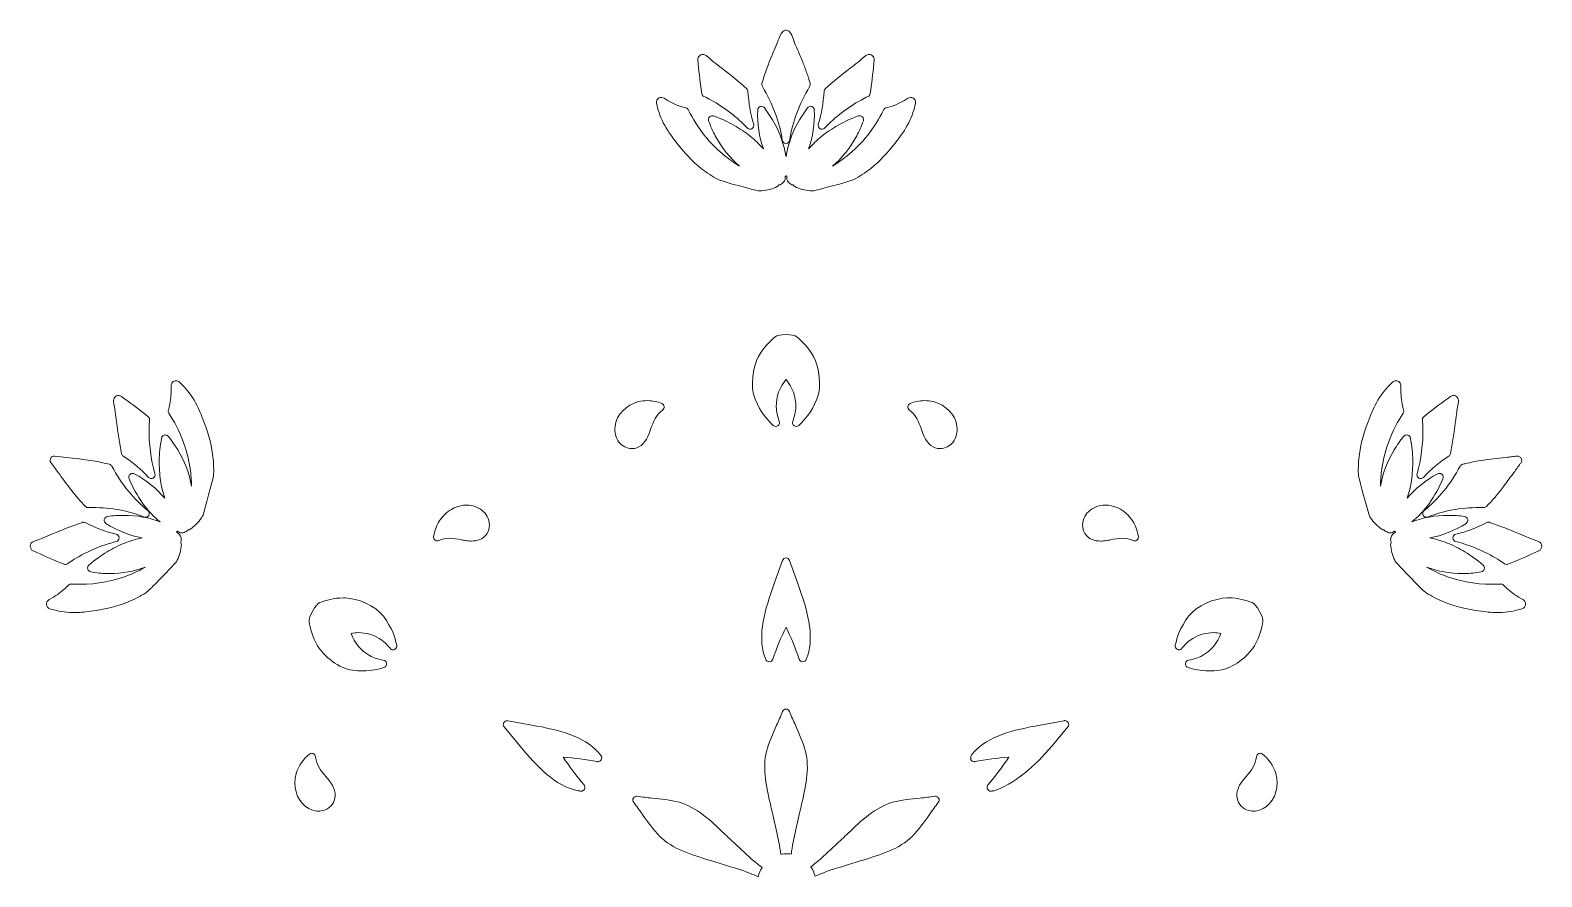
# Model space of a CAD drawing. Header units: inches. Extents: x 0 to 3117, y -2796 to 0.
# Drawn here: x 2245 to 3017, y -1562 to -1130 of the extents above; entities that cross this region are included whole.
import ezdxf

# ---------------------------------------------------------------- set-up
doc = ezdxf.new("R2010")
doc.units = ezdxf.units.IN
doc.header["$MEASUREMENT"] = 0
doc.layers.add('9', color=7, linetype='Continuous')

# ---------------------------------------------------------------- blocks, each defined once
blk = doc.blocks.new('block 4')
at = {"layer": '9', "lineweight": 0}
for points, knots in [([(2618.71, -1156.83), (2620.16, -1151.53), (2622.14, -1146.51), (2623.71, -1142.74), (2624.12, -1141.76), (2624.55, -1140.79), (2624.98, -1139.83), (2625.69, -1138.23), (2626.42, -1136.58), (2627.01, -1134.95), (2627.01, -1134.95), (2627.08, -1134.74), (2627.08, -1134.74), (2628.12, -1131.82), (2628.97, -1130.16), (2630.48, -1129.73), (2630.65, -1129.69), (2630.91, -1129.65), (2631.09, -1129.65), (2633.23, -1129.65), (2634.09, -1132.3), (2634.92, -1134.86), (2635.01, -1135.11), (2635.07, -1135.31), (2635.11, -1135.42), (2635.71, -1136.87), (2636.34, -1138.31), (2636.97, -1139.76), (2637.84, -1141.74), (2638.74, -1143.79), (2639.55, -1145.86), (2640.33, -1147.83), (2641, -1149.63), (2641.6, -1151.37), (2641.92, -1152.3), (2642.22, -1153.23), (2642.51, -1154.16), (2642.54, -1154.24), (2642.59, -1154.38), (2642.65, -1154.54), (2643.25, -1156.08), (2643.72, -1157.3), (2643.07, -1158.37), (2637.72, -1167.17), (2634.2, -1176.62), (2632.91, -1185.7), (2632.77, -1186.66), (2631.96, -1187.37), (2631, -1187.37), (2630.04, -1187.37), (2629.23, -1186.66), (2629.09, -1185.7), (2627.8, -1176.62), (2624.28, -1167.17), (2618.92, -1158.37), (2618.64, -1157.91), (2618.57, -1157.35), (2618.71, -1156.83)], [0, 0, 0, 0, 1, 1, 1, 2, 2, 2, 3, 3, 3, 4, 4, 4, 5, 5, 5, 6, 6, 6, 7, 7, 7, 8, 8, 8, 9, 9, 9, 10, 10, 10, 11, 11, 11, 12, 12, 12, 13, 13, 13, 14, 14, 14, 15, 15, 15, 16, 16, 16, 17, 17, 17, 18, 18, 18, 19, 19, 19, 19]), ([(2586.62, -1142.84), (2587.1, -1142.3), (2587.79, -1141.99), (2588.52, -1141.99), (2589.13, -1141.99), (2589.73, -1142.21), (2590.21, -1142.61), (2592.84, -1144.8), (2595.61, -1146.98), (2598.3, -1149.08), (2602.55, -1152.42), (2606.95, -1155.86), (2610.96, -1159.52), (2611.34, -1159.87), (2611.57, -1160.35), (2611.59, -1160.87), (2611.89, -1166.63), (2612.86, -1172.28), (2614.5, -1177.64), (2614.77, -1178.5), (2614.41, -1179.43), (2613.64, -1179.89), (2613.34, -1180.07), (2613, -1180.16), (2612.66, -1180.16), (2612.15, -1180.16), (2611.65, -1179.96), (2611.27, -1179.56), (2606.03, -1174.04), (2599.61, -1169.09), (2592.72, -1165.27), (2591.5, -1164.59), (2590.32, -1164), (2589.13, -1163.45), (2588.54, -1163.18), (2588.13, -1162.64), (2588.02, -1162), (2587.18, -1156.92), (2586.67, -1151.8), (2586.18, -1146.85), (2586.18, -1146.85), (2585.98, -1144.83), (2585.98, -1144.83), (2585.91, -1144.1), (2586.14, -1143.38), (2586.62, -1142.84)], [0, 0, 0, 0, 1, 1, 1, 2, 2, 2, 3, 3, 3, 4, 4, 4, 5, 5, 5, 6, 6, 6, 7, 7, 7, 8, 8, 8, 9, 9, 9, 10, 10, 10, 11, 11, 11, 12, 12, 12, 13, 13, 13, 14, 14, 14, 15, 15, 15, 15]), ([(2647.49, -1177.64), (2649.13, -1172.28), (2650.11, -1166.63), (2650.4, -1160.87), (2650.43, -1160.35), (2650.66, -1159.87), (2651.04, -1159.52), (2655.05, -1155.86), (2659.45, -1152.41), (2663.7, -1149.08), (2666.39, -1146.98), (2669.16, -1144.8), (2671.79, -1142.61), (2672.27, -1142.21), (2672.87, -1141.99), (2673.48, -1141.99), (2674.21, -1141.99), (2674.9, -1142.3), (2675.38, -1142.84), (2675.86, -1143.38), (2676.09, -1144.1), (2676.01, -1144.83), (2676.01, -1144.83), (2675.81, -1146.86), (2675.81, -1146.86), (2675.32, -1151.81), (2674.82, -1156.92), (2673.97, -1162), (2673.87, -1162.64), (2673.45, -1163.18), (2672.87, -1163.45), (2671.68, -1164), (2670.5, -1164.59), (2669.29, -1165.26), (2662.39, -1169.09), (2655.97, -1174.04), (2650.73, -1179.56), (2650.35, -1179.96), (2649.85, -1180.16), (2649.33, -1180.16), (2649, -1180.16), (2648.66, -1180.07), (2648.36, -1179.89), (2647.59, -1179.43), (2647.23, -1178.5), (2647.49, -1177.64)], [0, 0, 0, 0, 1, 1, 1, 2, 2, 2, 3, 3, 3, 4, 4, 4, 5, 5, 5, 6, 6, 6, 7, 7, 7, 8, 8, 8, 9, 9, 9, 10, 10, 10, 11, 11, 11, 12, 12, 12, 13, 13, 13, 14, 14, 14, 15, 15, 15, 15]), ([(2630.65, -1205.03), (2630.61, -1206.01), (2630.16, -1206.91), (2629.38, -1207.57), (2629.11, -1207.8), (2628.82, -1208.01), (2628.53, -1208.21), (2628.24, -1208.42), (2627.91, -1208.54), (2627.56, -1208.56), (2627.49, -1208.57), (2627.41, -1208.57), (2627.34, -1208.58), (2627.16, -1208.94), (2626.86, -1209.25), (2626.48, -1209.44), (2624.18, -1210.61), (2621.45, -1211.34), (2618.61, -1211.56), (2618.03, -1211.6), (2617.43, -1211.63), (2616.83, -1211.64), (2607.32, -1209.16), (2597.85, -1206.62), (2596.4, -1205.83), (2593.42, -1204.22), (2590.57, -1202.35), (2587.91, -1200.29), (2583.28, -1196.68), (2579.06, -1192.24), (2574.24, -1185.91), (2572.59, -1183.75), (2570.19, -1180.47), (2568.36, -1176.87), (2566.54, -1173.32), (2565.57, -1169.78), (2564.93, -1167.09), (2564.75, -1166.32), (2564.92, -1165.53), (2565.39, -1164.92), (2565.88, -1164.31), (2566.6, -1163.95), (2567.39, -1163.95), (2567.9, -1163.95), (2568.39, -1164.1), (2568.82, -1164.38), (2571.59, -1166.16), (2574.27, -1167.5), (2576.8, -1168.35), (2577.92, -1168.74), (2579.04, -1169.06), (2580, -1169.32), (2580.53, -1169.46), (2580.99, -1169.87), (2581.23, -1170.37), (2585.74, -1179.57), (2592.23, -1187.72), (2600.02, -1193.96), (2602.36, -1195.85), (2604.81, -1197.53), (2607.32, -1199), (2602.43, -1194.85), (2598.14, -1189.6), (2594.91, -1183.59), (2593.62, -1181.21), (2592.5, -1178.69), (2591.49, -1175.87), (2591.24, -1175.16), (2591.41, -1174.37), (2591.94, -1173.83), (2592.31, -1173.46), (2592.8, -1173.26), (2593.31, -1173.26), (2593.52, -1173.26), (2593.74, -1173.3), (2593.95, -1173.37), (2597.89, -1174.79), (2601.3, -1176.33), (2604.4, -1178.08), (2607.35, -1179.75), (2610.17, -1181.67), (2612.78, -1183.77), (2615.17, -1185.71), (2617.29, -1187.74), (2619.44, -1190.13), (2619.44, -1190.14), (2619.44, -1190.14), (2619.44, -1190.14), (2617.28, -1184.07), (2616.27, -1177.28), (2616.54, -1170.33), (2616.57, -1169.51), (2617.11, -1168.79), (2617.88, -1168.55), (2618.07, -1168.49), (2618.27, -1168.46), (2618.46, -1168.46), (2619.06, -1168.46), (2619.63, -1168.73), (2620, -1169.22), (2625.99, -1177.18), (2629.8, -1185.94), (2631, -1194.26), (2632.2, -1185.94), (2636, -1177.18), (2642, -1169.22), (2642.37, -1168.73), (2642.94, -1168.46), (2643.53, -1168.46), (2643.73, -1168.46), (2643.92, -1168.49), (2644.11, -1168.55), (2644.89, -1168.79), (2645.43, -1169.51), (2645.46, -1170.33), (2645.72, -1177.28), (2644.72, -1184.07), (2642.55, -1190.14), (2644.71, -1187.73), (2646.83, -1185.71), (2649.22, -1183.77), (2651.82, -1181.67), (2654.64, -1179.75), (2657.6, -1178.08), (2660.69, -1176.33), (2664.11, -1174.79), (2668.05, -1173.37), (2668.26, -1173.3), (2668.47, -1173.26), (2668.69, -1173.26), (2669.2, -1173.26), (2669.69, -1173.46), (2670.06, -1173.83), (2670.58, -1174.37), (2670.76, -1175.16), (2670.51, -1175.87), (2669.5, -1178.68), (2668.38, -1181.21), (2667.09, -1183.58), (2663.86, -1189.59), (2659.57, -1194.85), (2654.68, -1199), (2657.19, -1197.53), (2659.63, -1195.85), (2661.98, -1193.96), (2669.77, -1187.72), (2676.26, -1179.56), (2680.76, -1170.37), (2680.77, -1170.37), (2680.77, -1170.36), (2680.77, -1170.36), (2681.01, -1169.85), (2681.46, -1169.47), (2682, -1169.32), (2682.96, -1169.06), (2684.08, -1168.74), (2685.21, -1168.35), (2687.73, -1167.5), (2690.41, -1166.16), (2693.17, -1164.38), (2693.61, -1164.1), (2694.1, -1163.95), (2694.61, -1163.95), (2695.4, -1163.95), (2696.12, -1164.31), (2696.6, -1164.92), (2697.08, -1165.53), (2697.25, -1166.31), (2697.07, -1167.1), (2696.43, -1169.78), (2695.45, -1173.32), (2693.64, -1176.87), (2691.81, -1180.48), (2689.41, -1183.76), (2687.76, -1185.91), (2682.94, -1192.24), (2678.72, -1196.68), (2674.09, -1200.29), (2671.43, -1202.35), (2668.57, -1204.22), (2665.6, -1205.83), (2664.15, -1206.62), (2654.59, -1209.16), (2644.96, -1211.63), (2644.43, -1211.62), (2643.91, -1211.6), (2643.4, -1211.56), (2640.55, -1211.34), (2637.82, -1210.61), (2635.51, -1209.44), (2635.13, -1209.25), (2634.84, -1208.94), (2634.66, -1208.58), (2634.58, -1208.57), (2634.51, -1208.57), (2634.44, -1208.56), (2634.09, -1208.54), (2633.76, -1208.42), (2633.47, -1208.21), (2633.18, -1208.01), (2632.89, -1207.8), (2632.62, -1207.57), (2631.84, -1206.91), (2631.39, -1206.01), (2631.35, -1205.03), (2631.34, -1204.79), (2631.36, -1204.56), (2631.39, -1204.33), (2631.24, -1204.19), (2631.1, -1204.03), (2631, -1203.85), (2630.89, -1204.03), (2630.76, -1204.19), (2630.6, -1204.33), (2630.64, -1204.56), (2630.66, -1204.79), (2630.65, -1205.03)], [0, 0, 0, 0, 1, 1, 1, 2, 2, 2, 3, 3, 3, 4, 4, 4, 5, 5, 5, 6, 6, 6, 7, 7, 7, 8, 8, 8, 9, 9, 9, 10, 10, 10, 11, 11, 11, 12, 12, 12, 13, 13, 13, 14, 14, 14, 15, 15, 15, 16, 16, 16, 17, 17, 17, 18, 18, 18, 19, 19, 19, 20, 20, 20, 21, 21, 21, 22, 22, 22, 23, 23, 23, 24, 24, 24, 25, 25, 25, 26, 26, 26, 27, 27, 27, 28, 28, 28, 29, 29, 29, 30, 30, 30, 31, 31, 31, 32, 32, 32, 33, 33, 33, 34, 34, 34, 35, 35, 35, 36, 36, 36, 37, 37, 37, 38, 38, 38, 39, 39, 39, 40, 40, 40, 41, 41, 41, 42, 42, 42, 43, 43, 43, 44, 44, 44, 45, 45, 45, 46, 46, 46, 47, 47, 47, 48, 48, 48, 49, 49, 49, 50, 50, 50, 51, 51, 51, 52, 52, 52, 53, 53, 53, 54, 54, 54, 55, 55, 55, 56, 56, 56, 57, 57, 57, 58, 58, 58, 59, 59, 59, 60, 60, 60, 61, 61, 61, 62, 62, 62, 63, 63, 63, 64, 64, 64, 65, 65, 65, 66, 66, 66, 67, 67, 67, 68, 68, 68, 69, 69, 69, 70, 70, 70, 71, 71, 71, 72, 72, 72, 72]), ([(2627.56, -1329.08), (2627.9, -1329.93), (2627.62, -1330.9), (2626.87, -1331.42), (2626.54, -1331.65), (2626.16, -1331.76), (2625.78, -1331.76), (2625.3, -1331.76), (2624.82, -1331.58), (2624.46, -1331.23), (2621.42, -1328.35), (2618.21, -1324.95), (2615.26, -1317.95), (2612.54, -1311.5), (2614.05, -1301.6), (2617, -1296.13), (2619.66, -1291.2), (2622.87, -1288.36), (2625.45, -1286.08), (2627.21, -1284.51), (2634.79, -1284.51), (2636.55, -1286.08), (2639.13, -1288.36), (2642.34, -1291.2), (2645, -1296.13), (2647.95, -1301.6), (2649.46, -1311.5), (2646.74, -1317.95), (2643.78, -1324.95), (2640.58, -1328.35), (2637.54, -1331.23), (2637.17, -1331.58), (2636.7, -1331.76), (2636.22, -1331.76), (2635.84, -1331.76), (2635.46, -1331.65), (2635.13, -1331.42), (2634.38, -1330.9), (2634.09, -1329.92), (2634.44, -1329.08), (2635.4, -1326.7), (2635.92, -1324.25), (2635.98, -1321.79), (2636.1, -1316.72), (2634.29, -1311.66), (2631, -1307.84), (2627.71, -1311.66), (2625.9, -1316.72), (2626.02, -1321.79), (2626.08, -1324.25), (2626.59, -1326.7), (2627.56, -1329.08)], [0, 0, 0, 0, 1, 1, 1, 2, 2, 2, 3, 3, 3, 4, 4, 4, 5, 5, 5, 6, 6, 6, 7, 7, 7, 8, 8, 8, 9, 9, 9, 10, 10, 10, 11, 11, 11, 12, 12, 12, 13, 13, 13, 14, 14, 14, 15, 15, 15, 16, 16, 16, 17, 17, 17, 17]), ([(2332.62, -1378.39), (2331, -1380.77), (2329.01, -1382.79), (2326.86, -1384.23), (2326.54, -1384.44), (2326.17, -1384.55), (2325.8, -1384.55), (2325.76, -1384.55), (2325.73, -1384.55), (2325.69, -1384.55), (2325.65, -1384.61), (2325.61, -1384.67), (2325.57, -1384.74), (2325.37, -1385.03), (2325.1, -1385.26), (2324.78, -1385.41), (2324.46, -1385.56), (2324.13, -1385.7), (2323.8, -1385.83), (2323.4, -1385.98), (2322.98, -1386.06), (2322.56, -1386.06), (2321.77, -1386.06), (2321.02, -1385.77), (2320.43, -1385.27), (2320.23, -1385.34), (2320.02, -1385.38), (2319.81, -1385.38), (2319.91, -1385.57), (2319.98, -1385.77), (2320.02, -1385.98), (2321.14, -1386.4), (2321.97, -1387.39), (2322.19, -1388.66), (2322.25, -1389.01), (2322.28, -1389.37), (2322.31, -1389.73), (2322.35, -1390.08), (2322.28, -1390.43), (2322.13, -1390.75), (2322.1, -1390.82), (2322.07, -1390.89), (2322.03, -1390.95), (2322.25, -1391.29), (2322.37, -1391.7), (2322.34, -1392.13), (2322.19, -1394.73), (2321.45, -1397.48), (2320.22, -1400.08), (2320.1, -1400.35), (2319.95, -1400.61), (2319.81, -1400.87), (2312.89, -1408.2), (2305.67, -1415.74), (2304.21, -1416.65), (2301.34, -1418.45), (2298.31, -1420.02), (2295.21, -1421.31), (2289.8, -1423.56), (2283.89, -1425.03), (2276.05, -1426.09), (2272.68, -1426.54), (2269.94, -1426.76), (2267.41, -1426.76), (2266.73, -1426.76), (2266.04, -1426.74), (2265.37, -1426.71), (2261.41, -1426.52), (2257.9, -1425.6), (2255.26, -1424.82), (2254.27, -1424.52), (2253.57, -1423.66), (2253.47, -1422.63), (2253.38, -1421.57), (2253.94, -1420.56), (2254.89, -1420.06), (2257.8, -1418.53), (2260.28, -1416.85), (2262.28, -1415.07), (2263.17, -1414.28), (2264.01, -1413.45), (2264.71, -1412.75), (2265.07, -1412.39), (2265.56, -1412.18), (2266.07, -1412.18), (2266.08, -1412.18), (2266.21, -1412.19), (2266.23, -1412.19), (2267.68, -1412.29), (2269.15, -1412.33), (2270.61, -1412.33), (2279.29, -1412.33), (2288.02, -1410.68), (2295.85, -1407.55), (2298.68, -1406.42), (2301.39, -1405.1), (2303.95, -1403.61), (2298.3, -1405.7), (2292.06, -1406.85), (2285.71, -1406.85), (2285.27, -1406.85), (2284.83, -1406.85), (2284.4, -1406.83), (2281.71, -1406.78), (2278.99, -1406.49), (2276.07, -1405.97), (2275.34, -1405.83), (2274.75, -1405.28), (2274.55, -1404.56), (2274.36, -1403.83), (2274.6, -1403.05), (2275.16, -1402.57), (2278.34, -1399.83), (2281.37, -1397.61), (2284.42, -1395.78), (2287.33, -1394.03), (2290.38, -1392.52), (2293.49, -1391.29), (2296.35, -1390.17), (2299.15, -1389.32), (2302.27, -1388.64), (2302.28, -1388.64), (2302.28, -1388.64), (2302.28, -1388.64), (2295.99, -1387.5), (2289.67, -1384.98), (2283.85, -1381.28), (2283.16, -1380.84), (2282.82, -1380.01), (2282.99, -1379.21), (2283.17, -1378.41), (2283.82, -1377.8), (2284.63, -1377.7), (2287.35, -1377.35), (2290.09, -1377.17), (2292.77, -1377.17), (2299.67, -1377.17), (2306.02, -1378.32), (2311.52, -1380.54), (2305.02, -1375.33), (2299.44, -1367.64), (2295.63, -1358.45), (2295.32, -1357.69), (2295.51, -1356.81), (2296.11, -1356.26), (2296.47, -1355.92), (2296.94, -1355.75), (2297.41, -1355.75), (2297.72, -1355.75), (2298.02, -1355.82), (2298.31, -1355.97), (2304.4, -1359.21), (2309.72, -1363.49), (2313.84, -1368.42), (2312.85, -1365.33), (2312.18, -1362.46), (2311.71, -1359.4), (2311.21, -1356.07), (2310.98, -1352.65), (2311.02, -1349.22), (2311.07, -1345.64), (2311.46, -1341.88), (2312.21, -1337.73), (2312.35, -1336.99), (2312.89, -1336.39), (2313.61, -1336.2), (2313.78, -1336.16), (2313.94, -1336.13), (2314.11, -1336.13), (2314.67, -1336.13), (2315.21, -1336.38), (2315.58, -1336.83), (2317.49, -1339.12), (2319.1, -1341.36), (2320.48, -1343.67), (2324.02, -1349.51), (2326.38, -1355.89), (2327.5, -1362.24), (2327.49, -1359.31), (2327.27, -1356.33), (2326.83, -1353.33), (2325.37, -1343.4), (2321.63, -1333.64), (2315.99, -1325.09), (2315.67, -1324.62), (2315.57, -1324.04), (2315.71, -1323.49), (2315.95, -1322.58), (2316.25, -1321.39), (2316.49, -1320.2), (2317.01, -1317.57), (2317.21, -1314.55), (2317.07, -1311.25), (2317.03, -1310.51), (2317.29, -1309.81), (2317.78, -1309.28), (2318.26, -1308.78), (2318.92, -1308.49), (2319.61, -1308.49), (2320.24, -1308.49), (2320.86, -1308.74), (2321.34, -1309.2), (2323.32, -1311.1), (2325.87, -1313.72), (2328, -1317.08), (2330.18, -1320.48), (2331.79, -1324.23), (2332.81, -1326.74), (2335.83, -1334.13), (2337.52, -1340.04), (2338.3, -1345.9), (2338.74, -1349.26), (2338.91, -1352.7), (2338.81, -1356.1), (2338.76, -1357.81), (2336.07, -1367.61), (2333.38, -1377.18), (2333.13, -1377.59), (2332.88, -1378), (2332.62, -1378.39)], [0, 0, 0, 0, 1, 1, 1, 2, 2, 2, 3, 3, 3, 4, 4, 4, 5, 5, 5, 6, 6, 6, 7, 7, 7, 8, 8, 8, 9, 9, 9, 10, 10, 10, 11, 11, 11, 12, 12, 12, 13, 13, 13, 14, 14, 14, 15, 15, 15, 16, 16, 16, 17, 17, 17, 18, 18, 18, 19, 19, 19, 20, 20, 20, 21, 21, 21, 22, 22, 22, 23, 23, 23, 24, 24, 24, 25, 25, 25, 26, 26, 26, 27, 27, 27, 28, 28, 28, 29, 29, 29, 30, 30, 30, 31, 31, 31, 32, 32, 32, 33, 33, 33, 34, 34, 34, 35, 35, 35, 36, 36, 36, 37, 37, 37, 38, 38, 38, 39, 39, 39, 40, 40, 40, 41, 41, 41, 42, 42, 42, 43, 43, 43, 44, 44, 44, 45, 45, 45, 46, 46, 46, 47, 47, 47, 48, 48, 48, 49, 49, 49, 50, 50, 50, 51, 51, 51, 52, 52, 52, 53, 53, 53, 54, 54, 54, 55, 55, 55, 56, 56, 56, 57, 57, 57, 58, 58, 58, 59, 59, 59, 60, 60, 60, 61, 61, 61, 62, 62, 62, 63, 63, 63, 64, 64, 64, 65, 65, 65, 66, 66, 66, 67, 67, 67, 68, 68, 68, 69, 69, 69, 70, 70, 70, 71, 71, 71, 72, 72, 72, 73, 73, 73, 73]), ([(2923.19, -1356.09), (2923.08, -1352.69), (2923.25, -1349.26), (2923.7, -1345.9), (2924.47, -1340.03), (2926.17, -1334.12), (2929.18, -1326.74), (2930.2, -1324.22), (2931.81, -1320.48), (2933.99, -1317.08), (2936.13, -1313.71), (2938.67, -1311.1), (2940.66, -1309.18), (2941.14, -1308.73), (2941.75, -1308.48), (2942.39, -1308.48), (2943.07, -1308.48), (2943.73, -1308.77), (2944.21, -1309.27), (2944.71, -1309.8), (2944.96, -1310.5), (2944.93, -1311.24), (2944.78, -1314.55), (2944.98, -1317.56), (2945.51, -1320.2), (2945.74, -1321.37), (2946.03, -1322.52), (2946.28, -1323.49), (2946.42, -1324), (2946.34, -1324.55), (2946.06, -1325), (2946.05, -1325.02), (2946.01, -1325.07), (2946, -1325.09), (2940.37, -1333.63), (2936.62, -1343.39), (2935.17, -1353.33), (2934.73, -1356.32), (2934.51, -1359.3), (2934.5, -1362.24), (2935.61, -1355.88), (2937.97, -1349.5), (2941.51, -1343.67), (2942.9, -1341.35), (2944.5, -1339.11), (2946.41, -1336.82), (2946.79, -1336.38), (2947.33, -1336.13), (2947.89, -1336.13), (2948.05, -1336.13), (2948.22, -1336.15), (2948.38, -1336.19), (2949.1, -1336.39), (2949.65, -1336.98), (2949.78, -1337.73), (2950.54, -1341.88), (2950.93, -1345.64), (2950.97, -1349.22), (2951.02, -1352.65), (2950.79, -1356.07), (2950.28, -1359.4), (2949.82, -1362.46), (2949.14, -1365.33), (2948.16, -1368.41), (2948.16, -1368.41), (2948.16, -1368.41), (2948.16, -1368.42), (2952.28, -1363.48), (2957.6, -1359.21), (2963.69, -1355.97), (2963.97, -1355.82), (2964.28, -1355.74), (2964.58, -1355.74), (2965.06, -1355.74), (2965.52, -1355.92), (2965.89, -1356.25), (2966.49, -1356.81), (2966.68, -1357.68), (2966.36, -1358.44), (2962.56, -1367.64), (2956.97, -1375.33), (2950.47, -1380.53), (2955.98, -1378.31), (2962.32, -1377.16), (2969.23, -1377.16), (2971.91, -1377.16), (2974.65, -1377.34), (2977.36, -1377.69), (2978.17, -1377.8), (2978.83, -1378.4), (2979, -1379.21), (2979.18, -1380.01), (2978.84, -1380.84), (2978.15, -1381.27), (2972.32, -1384.98), (2966, -1387.5), (2959.71, -1388.64), (2962.85, -1389.32), (2965.65, -1390.16), (2968.51, -1391.29), (2971.61, -1392.51), (2974.66, -1394.02), (2977.57, -1395.77), (2980.62, -1397.6), (2983.65, -1399.82), (2986.83, -1402.56), (2987.4, -1403.05), (2987.64, -1403.82), (2987.44, -1404.55), (2987.25, -1405.28), (2986.66, -1405.83), (2985.92, -1405.96), (2983, -1406.49), (2980.28, -1406.77), (2977.6, -1406.83), (2977.17, -1406.84), (2976.72, -1406.85), (2976.28, -1406.85), (2969.93, -1406.85), (2963.7, -1405.7), (2958.05, -1403.6), (2960.6, -1405.09), (2963.31, -1406.42), (2966.15, -1407.55), (2973.98, -1410.67), (2982.7, -1412.33), (2991.38, -1412.33), (2992.85, -1412.33), (2994.32, -1412.28), (2995.78, -1412.19), (2995.83, -1412.18), (2995.88, -1412.18), (2995.93, -1412.18), (2996.43, -1412.18), (2996.92, -1412.38), (2997.29, -1412.74), (2997.94, -1413.4), (2998.81, -1414.26), (2999.72, -1415.07), (3001.71, -1416.84), (3004.19, -1418.52), (3007.1, -1420.05), (3008.06, -1420.55), (3008.62, -1421.56), (3008.52, -1422.62), (3008.43, -1423.65), (3007.73, -1424.51), (3006.72, -1424.82), (3004.1, -1425.6), (3000.58, -1426.52), (2996.63, -1426.7), (2995.95, -1426.74), (2995.27, -1426.75), (2994.59, -1426.75), (2992.06, -1426.75), (2989.31, -1426.54), (2985.95, -1426.08), (2978.11, -1425.03), (2972.2, -1423.55), (2966.79, -1421.3), (2963.68, -1420.01), (2960.66, -1418.44), (2957.79, -1416.65), (2956.2, -1415.66), (2948.82, -1407.93), (2942.25, -1401), (2942.09, -1400.69), (2941.92, -1400.39), (2941.78, -1400.09), (2940.54, -1397.48), (2939.81, -1394.73), (2939.65, -1392.13), (2939.63, -1391.7), (2939.74, -1391.29), (2939.96, -1390.95), (2939.93, -1390.88), (2939.9, -1390.82), (2939.87, -1390.75), (2939.71, -1390.43), (2939.65, -1390.08), (2939.68, -1389.72), (2939.71, -1389.37), (2939.75, -1389.01), (2939.81, -1388.65), (2940.03, -1387.38), (2940.86, -1386.39), (2941.98, -1385.97), (2942.01, -1385.76), (2942.09, -1385.56), (2942.19, -1385.38), (2941.98, -1385.38), (2941.77, -1385.34), (2941.57, -1385.27), (2940.97, -1385.76), (2940.23, -1386.05), (2939.43, -1386.05), (2939.02, -1386.05), (2938.6, -1385.98), (2938.19, -1385.82), (2937.86, -1385.7), (2937.53, -1385.55), (2937.21, -1385.4), (2936.89, -1385.25), (2936.62, -1385.02), (2936.42, -1384.72), (2936.38, -1384.66), (2936.34, -1384.6), (2936.31, -1384.54), (2936.27, -1384.55), (2936.23, -1384.55), (2936.2, -1384.55), (2935.83, -1384.55), (2935.46, -1384.44), (2935.14, -1384.22), (2932.98, -1382.79), (2930.99, -1380.77), (2929.39, -1378.39), (2929.2, -1378.12), (2929.03, -1377.83), (2928.86, -1377.55), (2926.07, -1367.9), (2923.24, -1357.84), (2923.19, -1356.09)], [0, 0, 0, 0, 1, 1, 1, 2, 2, 2, 3, 3, 3, 4, 4, 4, 5, 5, 5, 6, 6, 6, 7, 7, 7, 8, 8, 8, 9, 9, 9, 10, 10, 10, 11, 11, 11, 12, 12, 12, 13, 13, 13, 14, 14, 14, 15, 15, 15, 16, 16, 16, 17, 17, 17, 18, 18, 18, 19, 19, 19, 20, 20, 20, 21, 21, 21, 22, 22, 22, 23, 23, 23, 24, 24, 24, 25, 25, 25, 26, 26, 26, 27, 27, 27, 28, 28, 28, 29, 29, 29, 30, 30, 30, 31, 31, 31, 32, 32, 32, 33, 33, 33, 34, 34, 34, 35, 35, 35, 36, 36, 36, 37, 37, 37, 38, 38, 38, 39, 39, 39, 40, 40, 40, 41, 41, 41, 42, 42, 42, 43, 43, 43, 44, 44, 44, 45, 45, 45, 46, 46, 46, 47, 47, 47, 48, 48, 48, 49, 49, 49, 50, 50, 50, 51, 51, 51, 52, 52, 52, 53, 53, 53, 54, 54, 54, 55, 55, 55, 56, 56, 56, 57, 57, 57, 58, 58, 58, 59, 59, 59, 60, 60, 60, 61, 61, 61, 62, 62, 62, 63, 63, 63, 64, 64, 64, 65, 65, 65, 66, 66, 66, 67, 67, 67, 68, 68, 68, 69, 69, 69, 70, 70, 70, 71, 71, 71, 72, 72, 72, 73, 73, 73, 74, 74, 74, 74]), ([(2288.3, -1316.9), (2288.79, -1316.32), (2289.49, -1315.99), (2290.23, -1315.99), (2290.77, -1315.99), (2291.29, -1316.16), (2291.73, -1316.48), (2291.73, -1316.48), (2293.37, -1317.68), (2293.37, -1317.68), (2297.36, -1320.58), (2301.49, -1323.58), (2305.43, -1326.86), (2305.92, -1327.27), (2306.18, -1327.9), (2306.12, -1328.55), (2305.99, -1329.87), (2305.91, -1331.19), (2305.88, -1332.59), (2305.71, -1340.52), (2306.73, -1348.59), (2308.84, -1355.92), (2309.09, -1356.79), (2308.72, -1357.72), (2307.94, -1358.16), (2307.64, -1358.33), (2307.31, -1358.41), (2306.99, -1358.41), (2306.47, -1358.41), (2305.95, -1358.2), (2305.58, -1357.79), (2301.84, -1353.72), (2297.49, -1350.06), (2292.67, -1346.9), (2292.24, -1346.62), (2291.94, -1346.18), (2291.83, -1345.68), (2290.7, -1340.34), (2289.95, -1334.77), (2289.22, -1329.39), (2288.76, -1325.99), (2288.28, -1322.47), (2287.72, -1319.07), (2287.59, -1318.29), (2287.8, -1317.5), (2288.3, -1316.9)], [0, 0, 0, 0, 1, 1, 1, 2, 2, 2, 3, 3, 3, 4, 4, 4, 5, 5, 5, 6, 6, 6, 7, 7, 7, 8, 8, 8, 9, 9, 9, 10, 10, 10, 11, 11, 11, 12, 12, 12, 13, 13, 13, 14, 14, 14, 15, 15, 15, 15]), ([(2568, -1323.45), (2564.4, -1326.11), (2563.34, -1329.15), (2561.88, -1333.35), (2561.65, -1334), (2561.42, -1334.67), (2561.17, -1335.36), (2559.62, -1339.64), (2556.87, -1342.42), (2553.6, -1343.01), (2553.18, -1343.08), (2552.75, -1343.12), (2552.32, -1343.12), (2549.83, -1343.12), (2547.3, -1341.83), (2545.7, -1339.74), (2544.08, -1337.61), (2543.36, -1334.7), (2543.72, -1331.74), (2544.44, -1325.82), (2549.4, -1320.64), (2555.78, -1319.14), (2557.25, -1318.8), (2558.78, -1318.62), (2560.33, -1318.62), (2562.96, -1318.62), (2565.49, -1319.13), (2567.65, -1320.1), (2568.28, -1320.38), (2568.71, -1320.98), (2568.78, -1321.67), (2568.86, -1322.36), (2568.56, -1323.04), (2568, -1323.45)], [0, 0, 0, 0, 1, 1, 1, 2, 2, 2, 3, 3, 3, 4, 4, 4, 5, 5, 5, 6, 6, 6, 7, 7, 7, 8, 8, 8, 9, 9, 9, 10, 10, 10, 11, 11, 11, 11]), ([(2694.35, -1320.1), (2696.51, -1319.13), (2699.03, -1318.62), (2701.66, -1318.62), (2703.21, -1318.62), (2704.74, -1318.8), (2706.21, -1319.14), (2712.6, -1320.64), (2717.56, -1325.82), (2718.28, -1331.74), (2718.64, -1334.69), (2717.92, -1337.61), (2716.29, -1339.74), (2714.7, -1341.83), (2712.16, -1343.12), (2709.67, -1343.12), (2709.25, -1343.12), (2708.82, -1343.08), (2708.4, -1343.01), (2705.13, -1342.42), (2702.37, -1339.64), (2700.83, -1335.36), (2700.58, -1334.67), (2700.35, -1334), (2700.12, -1333.35), (2698.66, -1329.15), (2697.6, -1326.11), (2694, -1323.45), (2693.44, -1323.04), (2693.14, -1322.36), (2693.21, -1321.67), (2693.29, -1320.98), (2693.72, -1320.38), (2694.35, -1320.1)], [0, 0, 0, 0, 1, 1, 1, 2, 2, 2, 3, 3, 3, 4, 4, 4, 5, 5, 5, 6, 6, 6, 7, 7, 7, 8, 8, 8, 9, 9, 9, 10, 10, 10, 11, 11, 11, 11]), ([(2953.16, -1355.92), (2955.26, -1348.59), (2956.28, -1340.52), (2956.12, -1332.59), (2956.08, -1331.19), (2956, -1329.86), (2955.88, -1328.54), (2955.81, -1327.9), (2956.07, -1327.26), (2956.57, -1326.85), (2960.5, -1323.57), (2964.64, -1320.57), (2968.64, -1317.66), (2968.64, -1317.66), (2970.26, -1316.48), (2970.26, -1316.48), (2970.71, -1316.16), (2971.22, -1315.98), (2971.76, -1315.98), (2972.5, -1315.98), (2973.21, -1316.32), (2973.69, -1316.9), (2974.19, -1317.49), (2974.41, -1318.28), (2974.28, -1319.07), (2973.71, -1322.46), (2973.24, -1325.98), (2972.78, -1329.37), (2972.05, -1334.76), (2971.29, -1340.33), (2970.16, -1345.67), (2970.05, -1346.18), (2969.75, -1346.62), (2969.32, -1346.9), (2964.5, -1350.05), (2960.16, -1353.72), (2956.42, -1357.79), (2956.04, -1358.2), (2955.53, -1358.41), (2955.01, -1358.41), (2954.68, -1358.41), (2954.35, -1358.33), (2954.06, -1358.16), (2953.28, -1357.71), (2952.91, -1356.79), (2953.16, -1355.92)], [0, 0, 0, 0, 1, 1, 1, 2, 2, 2, 3, 3, 3, 4, 4, 4, 5, 5, 5, 6, 6, 6, 7, 7, 7, 8, 8, 8, 9, 9, 9, 10, 10, 10, 11, 11, 11, 12, 12, 12, 13, 13, 13, 14, 14, 14, 15, 15, 15, 15]), ([(2259.4, -1355.25), (2258.18, -1353.57), (2256.95, -1351.89), (2255.72, -1350.24), (2255.15, -1349.46), (2255.23, -1348.38), (2255.89, -1347.7), (2256.25, -1347.18), (2256.84, -1346.88), (2257.47, -1346.88), (2257.54, -1346.88), (2257.62, -1346.88), (2257.7, -1346.89), (2259.71, -1347.14), (2261.74, -1347.37), (2263.77, -1347.6), (2271.03, -1348.41), (2278.53, -1349.25), (2285.65, -1351.12), (2286.17, -1351.26), (2286.61, -1351.61), (2286.87, -1352.08), (2291.74, -1361.19), (2298.1, -1369), (2305.25, -1374.68), (2306, -1375.28), (2306.21, -1376.34), (2305.73, -1377.18), (2305.38, -1377.8), (2304.73, -1378.16), (2304.06, -1378.16), (2303.82, -1378.16), (2303.58, -1378.11), (2303.34, -1378.02), (2295.43, -1374.81), (2286.6, -1373.18), (2277.1, -1373.18), (2276.33, -1373.18), (2275.56, -1373.19), (2274.79, -1373.21), (2274.78, -1373.22), (2274.76, -1373.22), (2274.74, -1373.22), (2274.23, -1373.22), (2273.73, -1373.01), (2273.37, -1372.63), (2268.2, -1367.33), (2263.73, -1361.19), (2259.4, -1355.25)], [0, 0, 0, 0, 1, 1, 1, 2, 2, 2, 3, 3, 3, 4, 4, 4, 5, 5, 5, 6, 6, 6, 7, 7, 7, 8, 8, 8, 9, 9, 9, 10, 10, 10, 11, 11, 11, 12, 12, 12, 13, 13, 13, 14, 14, 14, 15, 15, 15, 16, 16, 16, 16]), ([(2976.34, -1351.12), (2976.88, -1350.98), (2977.42, -1350.84), (2977.96, -1350.71), (2983.03, -1349.49), (2988.04, -1348.8), (2992.26, -1348.28), (2994.26, -1348.04), (2996.27, -1347.81), (2998.27, -1347.59), (2998.27, -1347.59), (2999.4, -1347.46), (2999.4, -1347.46), (2999.88, -1347.41), (3000.37, -1347.36), (3000.85, -1347.31), (3001.24, -1347.27), (3001.64, -1347.23), (3002.03, -1347.19), (3002.44, -1347.14), (3002.86, -1347.1), (3003.34, -1347.02), (3003.56, -1346.98), (3003.88, -1346.9), (3004.25, -1346.9), (3004.94, -1346.9), (3005.43, -1347.16), (3005.74, -1347.39), (3006.23, -1347.77), (3006.53, -1348.32), (3006.58, -1348.93), (3006.66, -1349.92), (3006.06, -1350.58), (3005.87, -1350.78), (3004.76, -1352.27), (3003.67, -1353.76), (3002.58, -1355.26), (3000.99, -1357.45), (2999.34, -1359.71), (2997.67, -1361.92), (2994.27, -1366.4), (2991.48, -1369.7), (2988.63, -1372.63), (2988.26, -1373), (2987.77, -1373.21), (2987.25, -1373.21), (2987.24, -1373.21), (2987.22, -1373.21), (2987.2, -1373.21), (2986.43, -1373.19), (2985.67, -1373.18), (2984.9, -1373.18), (2975.4, -1373.18), (2966.57, -1374.8), (2958.65, -1378.01), (2958.42, -1378.11), (2958.18, -1378.15), (2957.94, -1378.15), (2957.26, -1378.15), (2956.62, -1377.8), (2956.27, -1377.18), (2955.79, -1376.34), (2955.99, -1375.27), (2956.74, -1374.67), (2963.9, -1369), (2970.26, -1361.18), (2975.13, -1352.08), (2975.38, -1351.6), (2975.82, -1351.25), (2976.34, -1351.12)], [0, 0, 0, 0, 1, 1, 1, 2, 2, 2, 3, 3, 3, 4, 4, 4, 5, 5, 5, 6, 6, 6, 7, 7, 7, 8, 8, 8, 9, 9, 9, 10, 10, 10, 11, 11, 11, 12, 12, 12, 13, 13, 13, 14, 14, 14, 15, 15, 15, 16, 16, 16, 17, 17, 17, 18, 18, 18, 19, 19, 19, 20, 20, 20, 21, 21, 21, 22, 22, 22, 23, 23, 23, 23]), ([(2453.04, -1390.23), (2452.64, -1390.23), (2452.24, -1390.1), (2451.9, -1389.86), (2451.35, -1389.45), (2451.05, -1388.77), (2451.12, -1388.07), (2451.52, -1384.31), (2453.43, -1380.25), (2456.24, -1377.22), (2459.3, -1373.91), (2463.68, -1371.93), (2467.97, -1371.93), (2469.77, -1371.93), (2471.48, -1372.28), (2473.06, -1372.95), (2475.78, -1374.12), (2477.92, -1376.21), (2478.93, -1378.69), (2480.12, -1381.62), (2479.67, -1384.97), (2477.78, -1387.24), (2476.12, -1389.24), (2473.52, -1390.29), (2470.28, -1390.29), (2469.36, -1390.29), (2468.41, -1390.21), (2467.45, -1390.04), (2466.73, -1389.91), (2466.04, -1389.78), (2465.37, -1389.65), (2463.12, -1389.23), (2461.18, -1388.86), (2459.29, -1388.86), (2457.39, -1388.86), (2455.65, -1389.24), (2453.82, -1390.06), (2453.57, -1390.17), (2453.3, -1390.23), (2453.04, -1390.23)], [0, 0, 0, 0, 1, 1, 1, 2, 2, 2, 3, 3, 3, 4, 4, 4, 5, 5, 5, 6, 6, 6, 7, 7, 7, 8, 8, 8, 9, 9, 9, 10, 10, 10, 11, 11, 11, 12, 12, 12, 13, 13, 13, 13]), ([(2802.71, -1388.85), (2800.81, -1388.85), (2798.87, -1389.22), (2796.63, -1389.65), (2795.96, -1389.78), (2795.27, -1389.91), (2794.55, -1390.04), (2793.59, -1390.21), (2792.64, -1390.29), (2791.72, -1390.29), (2788.47, -1390.29), (2785.88, -1389.23), (2784.21, -1387.24), (2782.33, -1384.97), (2781.88, -1381.62), (2783.07, -1378.69), (2784.08, -1376.21), (2786.22, -1374.12), (2788.93, -1372.95), (2790.52, -1372.27), (2792.23, -1371.93), (2794.02, -1371.93), (2798.31, -1371.93), (2802.7, -1373.9), (2805.76, -1377.21), (2808.56, -1380.24), (2810.47, -1384.3), (2810.87, -1388.07), (2810.95, -1388.76), (2810.65, -1389.44), (2810.09, -1389.85), (2809.76, -1390.1), (2809.36, -1390.23), (2808.96, -1390.23), (2808.69, -1390.23), (2808.42, -1390.17), (2808.17, -1390.06), (2806.34, -1389.24), (2804.61, -1388.85), (2802.71, -1388.85)], [0, 0, 0, 0, 1, 1, 1, 2, 2, 2, 3, 3, 3, 4, 4, 4, 5, 5, 5, 6, 6, 6, 7, 7, 7, 8, 8, 8, 9, 9, 9, 10, 10, 10, 11, 11, 11, 12, 12, 12, 13, 13, 13, 13]), ([(2246.72, -1395.27), (2245.77, -1394.84), (2245.18, -1393.89), (2245.21, -1392.85), (2245.24, -1391.79), (2245.91, -1390.85), (2246.93, -1390.46), (2250.12, -1389.26), (2253.37, -1387.91), (2256.51, -1386.62), (2261.5, -1384.56), (2266.65, -1382.44), (2271.79, -1380.76), (2271.98, -1380.7), (2272.18, -1380.67), (2272.38, -1380.67), (2272.68, -1380.67), (2272.98, -1380.74), (2273.26, -1380.88), (2278.37, -1383.52), (2283.68, -1385.49), (2289.04, -1386.73), (2289.91, -1386.93), (2290.53, -1387.71), (2290.54, -1388.61), (2290.55, -1389.51), (2289.94, -1390.3), (2289.07, -1390.52), (2281.74, -1392.34), (2274.31, -1395.48), (2267.6, -1399.59), (2266.41, -1400.33), (2265.31, -1401.06), (2264.25, -1401.83), (2263.91, -1402.06), (2263.52, -1402.19), (2263.13, -1402.19), (2262.9, -1402.19), (2262.67, -1402.15), (2262.45, -1402.06), (2257.67, -1400.26), (2253.03, -1398.15), (2248.55, -1396.1), (2248.55, -1396.1), (2246.72, -1395.27), (2246.72, -1395.27)], [0, 0, 0, 0, 1, 1, 1, 2, 2, 2, 3, 3, 3, 4, 4, 4, 5, 5, 5, 6, 6, 6, 7, 7, 7, 8, 8, 8, 9, 9, 9, 10, 10, 10, 11, 11, 11, 12, 12, 12, 13, 13, 13, 14, 14, 14, 15, 15, 15, 15]), ([(3005.48, -1386.61), (3008.62, -1387.91), (3011.87, -1389.25), (3015.07, -1390.46), (3016.08, -1390.84), (3016.76, -1391.78), (3016.79, -1392.85), (3016.82, -1393.89), (3016.23, -1394.83), (3015.28, -1395.26), (3015.28, -1395.26), (3013.44, -1396.1), (3013.44, -1396.1), (3008.95, -1398.14), (3004.32, -1400.26), (2999.54, -1402.06), (2999.32, -1402.14), (2999.1, -1402.18), (2998.87, -1402.18), (2998.47, -1402.18), (2998.08, -1402.06), (2997.75, -1401.82), (2996.68, -1401.05), (2995.58, -1400.32), (2994.4, -1399.59), (2987.69, -1395.48), (2980.26, -1392.34), (2972.92, -1390.51), (2972.06, -1390.3), (2971.45, -1389.51), (2971.46, -1388.61), (2971.46, -1387.7), (2972.08, -1386.92), (2972.95, -1386.72), (2978.31, -1385.48), (2983.62, -1383.52), (2988.74, -1380.87), (2989.01, -1380.73), (2989.31, -1380.66), (2989.62, -1380.66), (2989.82, -1380.66), (2990.02, -1380.69), (2990.21, -1380.76), (2995.35, -1382.43), (3000.5, -1384.56), (3005.48, -1386.61)], [0, 0, 0, 0, 1, 1, 1, 2, 2, 2, 3, 3, 3, 4, 4, 4, 5, 5, 5, 6, 6, 6, 7, 7, 7, 8, 8, 8, 9, 9, 9, 10, 10, 10, 11, 11, 11, 12, 12, 12, 13, 13, 13, 14, 14, 14, 15, 15, 15, 15]), ([(2624.97, -1411.94), (2624.97, -1411.94), (2629.19, -1400.13), (2629.19, -1400.13), (2629.46, -1399.36), (2630.19, -1398.84), (2631, -1398.84), (2631.81, -1398.84), (2632.54, -1399.36), (2632.81, -1400.13), (2632.81, -1400.13), (2637.03, -1411.94), (2637.03, -1411.94), (2641.88, -1425.55), (2645.6, -1437.72), (2641.98, -1448.97), (2641.8, -1449.54), (2641.59, -1450.09), (2641.37, -1450.64), (2641.08, -1451.38), (2640.37, -1451.86), (2639.58, -1451.86), (2639.57, -1451.86), (2639.56, -1451.86), (2639.54, -1451.86), (2638.74, -1451.84), (2638.04, -1451.32), (2637.77, -1450.56), (2635.81, -1444.98), (2633.54, -1439.49), (2631, -1434.19), (2628.46, -1439.49), (2626.19, -1444.98), (2624.23, -1450.56), (2623.96, -1451.32), (2623.26, -1451.84), (2622.46, -1451.86), (2622.44, -1451.86), (2622.43, -1451.86), (2622.41, -1451.86), (2621.63, -1451.86), (2620.92, -1451.38), (2620.63, -1450.64), (2620.41, -1450.09), (2620.2, -1449.54), (2620.02, -1448.97), (2616.4, -1437.72), (2620.12, -1425.55), (2624.97, -1411.94)], [0, 0, 0, 0, 1, 1, 1, 2, 2, 2, 3, 3, 3, 4, 4, 4, 5, 5, 5, 6, 6, 6, 7, 7, 7, 8, 8, 8, 9, 9, 9, 10, 10, 10, 11, 11, 11, 12, 12, 12, 13, 13, 13, 14, 14, 14, 15, 15, 15, 16, 16, 16, 16]), ([(2431.22, -1445.56), (2430.95, -1445.68), (2430.67, -1445.75), (2430.39, -1445.75), (2429.81, -1445.75), (2429.24, -1445.48), (2428.86, -1444.99), (2427.31, -1442.96), (2425.47, -1441.28), (2423.39, -1440), (2420.22, -1438.04), (2416.54, -1437.01), (2412.75, -1437.01), (2411.46, -1437.01), (2410.18, -1437.14), (2408.94, -1437.38), (2410.57, -1442.17), (2414, -1446.29), (2418.41, -1448.71), (2420.54, -1449.89), (2422.9, -1450.67), (2425.42, -1451.01), (2426.32, -1451.13), (2427.01, -1451.87), (2427.09, -1452.79), (2427.16, -1453.7), (2426.59, -1454.54), (2425.72, -1454.8), (2422.82, -1455.68), (2419.61, -1456.54), (2414.95, -1456.54), (2413.31, -1456.54), (2411.55, -1456.43), (2409.74, -1456.21), (2402.85, -1455.36), (2395.12, -1449.1), (2391.9, -1443.77), (2389.01, -1438.98), (2388.18, -1434.76), (2387.51, -1431.36), (2387.05, -1429.04), (2391.09, -1422.31), (2393.06, -1421.64), (2396.14, -1420.58), (2399.98, -1419.27), (2405.15, -1419.27), (2405.39, -1419.27), (2405.65, -1419.27), (2405.9, -1419.28), (2412.07, -1419.43), (2421.31, -1423.06), (2425.48, -1428.67), (2430, -1434.75), (2431.31, -1439.25), (2432.26, -1443.35), (2432.47, -1444.24), (2432.04, -1445.16), (2431.22, -1445.56)], [0, 0, 0, 0, 1, 1, 1, 2, 2, 2, 3, 3, 3, 4, 4, 4, 5, 5, 5, 6, 6, 6, 7, 7, 7, 8, 8, 8, 9, 9, 9, 10, 10, 10, 11, 11, 11, 12, 12, 12, 13, 13, 13, 14, 14, 14, 15, 15, 15, 16, 16, 16, 17, 17, 17, 18, 18, 18, 19, 19, 19, 19]), ([(2829.73, -1443.35), (2830.69, -1439.25), (2832, -1434.74), (2836.52, -1428.66), (2840.69, -1423.06), (2849.93, -1419.43), (2856.1, -1419.27), (2856.35, -1419.27), (2856.6, -1419.26), (2856.85, -1419.26), (2862.02, -1419.26), (2865.85, -1420.58), (2868.93, -1421.64), (2870.9, -1422.31), (2874.94, -1429.03), (2874.49, -1431.35), (2873.82, -1434.75), (2872.98, -1438.98), (2870.09, -1443.77), (2866.88, -1449.09), (2859.15, -1455.36), (2852.26, -1456.2), (2850.44, -1456.43), (2848.69, -1456.54), (2847.04, -1456.54), (2842.39, -1456.54), (2839.17, -1455.68), (2836.28, -1454.8), (2835.41, -1454.54), (2834.84, -1453.7), (2834.91, -1452.78), (2834.98, -1451.87), (2835.68, -1451.13), (2836.57, -1451.01), (2839.09, -1450.66), (2841.45, -1449.89), (2843.59, -1448.71), (2847.99, -1446.28), (2851.43, -1442.16), (2853.06, -1437.38), (2851.82, -1437.13), (2850.54, -1437.01), (2849.25, -1437.01), (2845.46, -1437.01), (2841.78, -1438.04), (2838.61, -1439.99), (2836.53, -1441.28), (2834.69, -1442.95), (2833.13, -1444.99), (2832.76, -1445.48), (2832.19, -1445.74), (2831.61, -1445.74), (2831.33, -1445.74), (2831.04, -1445.68), (2830.78, -1445.55), (2829.96, -1445.16), (2829.52, -1444.24), (2829.73, -1443.35)], [0, 0, 0, 0, 1, 1, 1, 2, 2, 2, 3, 3, 3, 4, 4, 4, 5, 5, 5, 6, 6, 6, 7, 7, 7, 8, 8, 8, 9, 9, 9, 10, 10, 10, 11, 11, 11, 12, 12, 12, 13, 13, 13, 14, 14, 14, 15, 15, 15, 16, 16, 16, 17, 17, 17, 18, 18, 18, 19, 19, 19, 19]), ([(2625.25, -1534.3), (2624.9, -1532.76), (2624.55, -1531.23), (2624.2, -1529.69), (2623.91, -1528.34), (2623.58, -1526.94), (2623.24, -1525.5), (2621.13, -1516.52), (2618.73, -1506.34), (2621.06, -1497.6), (2622.31, -1492.92), (2624.28, -1488.53), (2626.19, -1484.28), (2627.22, -1481.98), (2628.29, -1479.59), (2629.21, -1477.24), (2629.5, -1476.5), (2630.21, -1476.01), (2631, -1476.01), (2631.79, -1476.01), (2632.5, -1476.5), (2632.79, -1477.24), (2633.71, -1479.59), (2634.78, -1481.97), (2635.81, -1484.28), (2637.72, -1488.53), (2639.69, -1492.92), (2640.94, -1497.6), (2643.27, -1506.34), (2640.87, -1516.52), (2638.76, -1525.51), (2638.42, -1526.94), (2638.09, -1528.34), (2637.79, -1529.69), (2637.45, -1531.23), (2637.09, -1532.77), (2636.74, -1534.31), (2635.78, -1538.49), (2634.78, -1542.8), (2634.1, -1547.07), (2633.95, -1548.08), (2633.81, -1549.04), (2633.7, -1549.97), (2632.93, -1549.85), (2632.15, -1549.77), (2631.35, -1549.77), (2630.31, -1549.77), (2629.3, -1549.88), (2628.31, -1550.08), (2628.19, -1549.11), (2628.06, -1548.12), (2627.89, -1547.07), (2627.22, -1542.8), (2626.22, -1538.48), (2625.25, -1534.3)], [0, 0, 0, 0, 1, 1, 1, 2, 2, 2, 3, 3, 3, 4, 4, 4, 5, 5, 5, 6, 6, 6, 7, 7, 7, 8, 8, 8, 9, 9, 9, 10, 10, 10, 11, 11, 11, 12, 12, 12, 13, 13, 13, 14, 14, 14, 15, 15, 15, 16, 16, 16, 17, 17, 17, 18, 18, 18, 18]), ([(2536.65, -1501.91), (2536.3, -1502.5), (2535.67, -1502.85), (2535, -1502.85), (2534.89, -1502.85), (2534.77, -1502.84), (2534.65, -1502.82), (2528.89, -1501.74), (2523.04, -1500.98), (2517.24, -1500.56), (2520.51, -1505.43), (2524.08, -1510.16), (2527.88, -1514.66), (2528.4, -1515.28), (2528.49, -1516.16), (2528.11, -1516.87), (2527.76, -1517.49), (2527.11, -1517.88), (2526.42, -1517.88), (2526.33, -1517.88), (2526.24, -1517.87), (2526.15, -1517.86), (2525.57, -1517.77), (2524.99, -1517.68), (2524.42, -1517.56), (2512.96, -1515.09), (2504.39, -1505.75), (2495.15, -1494.71), (2495.15, -1494.71), (2487.13, -1485.11), (2487.13, -1485.11), (2486.61, -1484.48), (2486.53, -1483.59), (2486.94, -1482.88), (2487.28, -1482.27), (2487.93, -1481.91), (2488.6, -1481.91), (2488.72, -1481.91), (2488.83, -1481.92), (2488.95, -1481.94), (2488.95, -1481.94), (2501.18, -1484.16), (2501.18, -1484.16), (2515.26, -1486.71), (2527.56, -1489.54), (2535.4, -1498.34), (2535.79, -1498.78), (2536.16, -1499.24), (2536.52, -1499.7), (2537.01, -1500.34), (2537.07, -1501.22), (2536.65, -1501.91)], [0, 0, 0, 0, 1, 1, 1, 2, 2, 2, 3, 3, 3, 4, 4, 4, 5, 5, 5, 6, 6, 6, 7, 7, 7, 8, 8, 8, 9, 9, 9, 10, 10, 10, 11, 11, 11, 12, 12, 12, 13, 13, 13, 14, 14, 14, 15, 15, 15, 16, 16, 16, 17, 17, 17, 17]), ([(2725.48, -1499.7), (2725.84, -1499.24), (2726.21, -1498.78), (2726.6, -1498.34), (2734.44, -1489.54), (2746.73, -1486.71), (2760.81, -1484.16), (2760.81, -1484.16), (2773.05, -1481.94), (2773.05, -1481.94), (2773.16, -1481.91), (2773.28, -1481.9), (2773.39, -1481.9), (2774.07, -1481.9), (2774.71, -1482.27), (2775.06, -1482.88), (2775.47, -1483.59), (2775.39, -1484.48), (2774.86, -1485.11), (2774.86, -1485.11), (2766.84, -1494.71), (2766.84, -1494.71), (2758.25, -1504.98), (2747.26, -1514.57), (2736.67, -1517.81), (2736.7, -1517.77), (2736.74, -1517.73), (2736.77, -1517.7), (2736.46, -1517.75), (2736.16, -1517.81), (2735.85, -1517.86), (2735.76, -1517.87), (2735.67, -1517.87), (2735.58, -1517.87), (2734.88, -1517.87), (2734.23, -1517.49), (2733.89, -1516.86), (2733.51, -1516.16), (2733.59, -1515.28), (2734.11, -1514.66), (2737.92, -1510.16), (2741.49, -1505.43), (2744.76, -1500.55), (2738.95, -1500.98), (2733.11, -1501.74), (2727.35, -1502.82), (2727.23, -1502.84), (2727.11, -1502.85), (2726.99, -1502.85), (2726.33, -1502.85), (2725.7, -1502.5), (2725.35, -1501.91), (2725.33, -1501.88), (2725.32, -1501.84), (2725.31, -1501.81), (2725.29, -1501.81), (2725.28, -1501.82), (2725.27, -1501.82), (2725.27, -1501.02), (2725.29, -1499.94), (2725.48, -1499.7)], [0, 0, 0, 0, 1, 1, 1, 2, 2, 2, 3, 3, 3, 4, 4, 4, 5, 5, 5, 6, 6, 6, 7, 7, 7, 8, 8, 8, 9, 9, 9, 10, 10, 10, 11, 11, 11, 12, 12, 12, 13, 13, 13, 14, 14, 14, 15, 15, 15, 16, 16, 16, 17, 17, 17, 18, 18, 18, 19, 19, 19, 20, 20, 20, 20]), ([(2400.38, -1522.69), (2399.39, -1525.48), (2396.74, -1527.55), (2393.63, -1527.97), (2393.23, -1528.02), (2392.81, -1528.05), (2392.4, -1528.05), (2390.11, -1528.05), (2387.77, -1527.22), (2385.78, -1525.7), (2381.07, -1522.11), (2379.11, -1515.18), (2381.02, -1508.85), (2382.22, -1504.88), (2384.74, -1501.18), (2387.77, -1498.95), (2388.11, -1498.7), (2388.5, -1498.57), (2388.91, -1498.57), (2389.17, -1498.57), (2389.44, -1498.63), (2389.69, -1498.74), (2390.32, -1499.02), (2390.75, -1499.62), (2390.82, -1500.31), (2391.29, -1504.79), (2393.37, -1507.24), (2396.25, -1510.62), (2396.69, -1511.14), (2397.15, -1511.68), (2397.62, -1512.25), (2400.5, -1515.74), (2401.51, -1519.54), (2400.38, -1522.69)], [0, 0, 0, 0, 1, 1, 1, 2, 2, 2, 3, 3, 3, 4, 4, 4, 5, 5, 5, 6, 6, 6, 7, 7, 7, 8, 8, 8, 9, 9, 9, 10, 10, 10, 11, 11, 11, 11]), ([(2864.38, -1512.24), (2864.85, -1511.68), (2865.31, -1511.14), (2865.75, -1510.62), (2868.63, -1507.23), (2870.7, -1504.79), (2871.17, -1500.31), (2871.25, -1499.62), (2871.68, -1499.02), (2872.31, -1498.73), (2872.56, -1498.62), (2872.82, -1498.57), (2873.09, -1498.57), (2873.49, -1498.57), (2873.89, -1498.69), (2874.23, -1498.94), (2877.26, -1501.18), (2879.78, -1504.88), (2880.98, -1508.84), (2882.88, -1515.18), (2880.93, -1522.11), (2876.22, -1525.7), (2874.23, -1527.21), (2871.88, -1528.05), (2869.6, -1528.05), (2869.19, -1528.05), (2868.77, -1528.02), (2868.37, -1527.96), (2865.26, -1527.54), (2862.61, -1525.47), (2861.61, -1522.69), (2860.48, -1519.54), (2861.49, -1515.73), (2864.38, -1512.24)], [0, 0, 0, 0, 1, 1, 1, 2, 2, 2, 3, 3, 3, 4, 4, 4, 5, 5, 5, 6, 6, 6, 7, 7, 7, 8, 8, 8, 9, 9, 9, 10, 10, 10, 11, 11, 11, 11]), ([(2616.8, -1561.55), (2615.44, -1560.93), (2614, -1560.32), (2612.44, -1559.71), (2608.43, -1558.17), (2604.22, -1556.88), (2600.16, -1555.63), (2598.67, -1555.18), (2597.18, -1554.72), (2595.69, -1554.25), (2594.38, -1553.83), (2593.02, -1553.42), (2591.62, -1553), (2582.87, -1550.36), (2572.94, -1547.36), (2566.61, -1540.95), (2563.23, -1537.52), (2560.45, -1533.6), (2557.76, -1529.81), (2556.3, -1527.75), (2554.8, -1525.63), (2553.24, -1523.65), (2552.74, -1523.02), (2552.68, -1522.16), (2553.08, -1521.46), (2553.42, -1520.86), (2554.06, -1520.49), (2554.74, -1520.49), (2554.84, -1520.49), (2554.94, -1520.5), (2555.03, -1520.51), (2557.51, -1520.89), (2560.08, -1521.14), (2562.57, -1521.39), (2567.17, -1521.84), (2571.92, -1522.32), (2576.55, -1523.56), (2585.21, -1525.89), (2592.74, -1533.08), (2599.38, -1539.42), (2600.44, -1540.43), (2601.48, -1541.42), (2602.48, -1542.36), (2603.63, -1543.42), (2604.77, -1544.5), (2605.9, -1545.58), (2609.01, -1548.51), (2612.21, -1551.55), (2615.54, -1554.28), (2616.65, -1555.19), (2617.71, -1556.02), (2618.75, -1556.8), (2617.85, -1558.23), (2617.18, -1559.83), (2616.8, -1561.55)], [0, 0, 0, 0, 1, 1, 1, 2, 2, 2, 3, 3, 3, 4, 4, 4, 5, 5, 5, 6, 6, 6, 7, 7, 7, 8, 8, 8, 9, 9, 9, 10, 10, 10, 11, 11, 11, 12, 12, 12, 13, 13, 13, 14, 14, 14, 15, 15, 15, 16, 16, 16, 17, 17, 17, 18, 18, 18, 18]), ([(2646.46, -1554.28), (2649.78, -1551.55), (2652.99, -1548.52), (2656.09, -1545.58), (2657.23, -1544.5), (2658.37, -1543.43), (2659.52, -1542.36), (2660.52, -1541.42), (2661.56, -1540.43), (2662.62, -1539.42), (2669.26, -1533.08), (2676.79, -1525.89), (2685.45, -1523.56), (2690.08, -1522.31), (2694.83, -1521.84), (2699.43, -1521.39), (2701.92, -1521.14), (2704.49, -1520.89), (2706.97, -1520.51), (2707.06, -1520.5), (2707.16, -1520.49), (2707.25, -1520.49), (2707.93, -1520.49), (2708.57, -1520.85), (2708.92, -1521.46), (2709.32, -1522.16), (2709.25, -1523.02), (2708.76, -1523.65), (2707.2, -1525.63), (2705.69, -1527.75), (2704.24, -1529.81), (2701.55, -1533.6), (2698.77, -1537.52), (2695.38, -1540.95), (2689.06, -1547.36), (2679.13, -1550.36), (2670.37, -1553), (2668.98, -1553.42), (2667.62, -1553.83), (2666.31, -1554.25), (2664.82, -1554.72), (2663.33, -1555.18), (2661.84, -1555.63), (2657.77, -1556.88), (2653.57, -1558.17), (2649.56, -1559.71), (2648.24, -1560.23), (2647, -1560.74), (2645.82, -1561.25), (2645.4, -1559.51), (2644.69, -1557.88), (2643.73, -1556.43), (2644.61, -1555.76), (2645.52, -1555.05), (2646.46, -1554.28)], [0, 0, 0, 0, 1, 1, 1, 2, 2, 2, 3, 3, 3, 4, 4, 4, 5, 5, 5, 6, 6, 6, 7, 7, 7, 8, 8, 8, 9, 9, 9, 10, 10, 10, 11, 11, 11, 12, 12, 12, 13, 13, 13, 14, 14, 14, 15, 15, 15, 16, 16, 16, 17, 17, 17, 18, 18, 18, 18])]:
    blk.add_open_spline(points, degree=3, knots=knots, dxfattribs=at)

msp = doc.modelspace()

# ---------------------------------------------------------------- block references
at = {"layer": '9'}
msp.add_blockref('block 4', (0, 0), dxfattribs=at)

doc.saveas('drawing.dxf')
